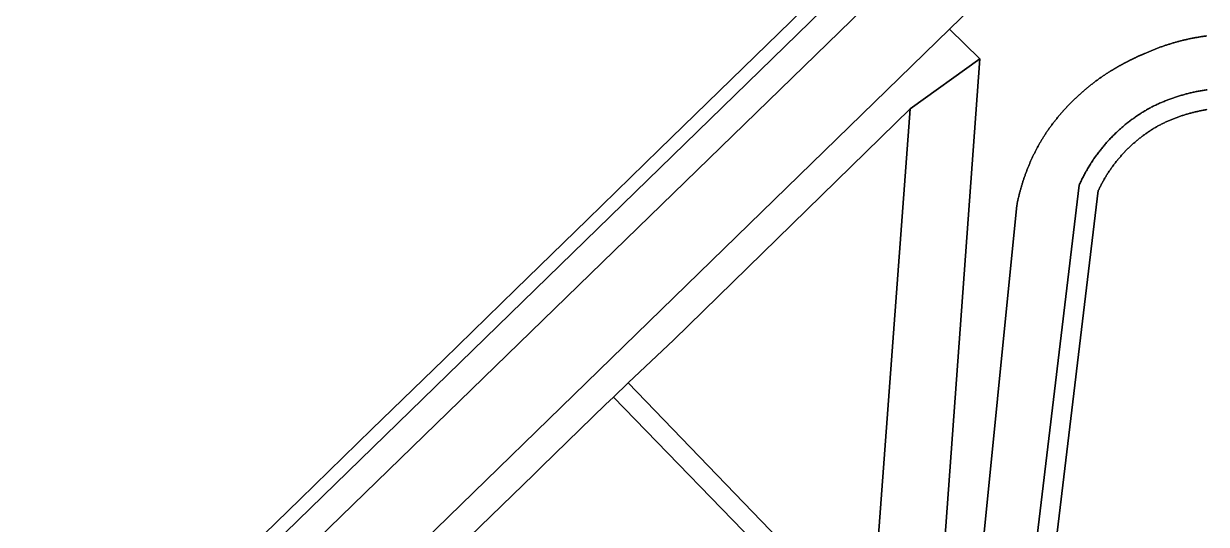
# Model space of a CAD drawing. Header units: metres. Extents: x -127 to 442, y -186 to 462.
# Drawn here: x 10.4 to 70.6, y 260.9 to 286.4 of the extents above; entities that cross this region are included whole.
import ezdxf

# ---------------------------------------------------------------- set-up
doc = ezdxf.new("R2010")
doc.units = ezdxf.units.M

msp = doc.modelspace()

# ---------------------------------------------------------------- linework, layer by layer
at = {"layer": 'road_0', "color": 8}
for points in [[(13.23, 248.396), (61.607, 295.374)], [(61.607, 295.374), (13.23, 248.396)], [(59.325, 295.141), (13.527, 250.579)], [(13.527, 250.579), (59.325, 295.141)], [(13.509, 243.284), (57.532, 286.096), (57.532, 286.096), (64.98, 293.339)], [(50.06, 287.091), (46.403, 283.533), (42.743, 279.974), (39.085, 276.417), (35.426, 272.858), (31.766, 269.299), (28.108, 265.741), (24.45, 262.183), (20.79, 258.624), (17.131, 255.066), (13.472, 251.507), (8.61, 246.778)], [(56.285, 246.364), (59.069, 284.584), (59.069, 284.584), (55.529, 282.049), (52.916, 246.877)]]:
    msp.add_lwpolyline(points, dxfattribs=at)
msp.add_lwpolyline([(36.35, 263.444), (36.744, 263.829), (40.01, 267.001), (40.411, 267.379), (41.165, 268.112), (43.494, 270.291), (55.529, 282.049), (59.069, 284.584), (57.532, 286.096), (13.509, 243.284), (12.802, 242.449), (14.928, 240.253), (16.682, 244.324), (18.432, 246.026), (21.711, 249.215), (22.106, 249.598), (25.37, 252.772), (25.767, 253.157), (29.031, 256.329), (29.425, 256.713), (32.691, 259.887), (33.085, 260.27), (36.35, 263.444)], close=True, dxfattribs=at)
at = {"layer": 'terrain_0', "color": 8}
msp.add_lwpolyline([(41.165, 268.112), (40.411, 267.379), (48.684, 258.867), (45.02, 255.304), (52.916, 247.18), (52.921, 255.905), (41.165, 268.112)], close=True, dxfattribs=at)
at = {"layer": 'terrain_5', "color": 3}
for points in [[(64.98, 293.339), (57.532, 286.096), (59.069, 284.584), (56.285, 246.364)], [(70.62, 285.759), (70.577, 285.753), (70.534, 285.747), (70.49, 285.741), (70.447, 285.735), (70.404, 285.728), (70.361, 285.722), (70.318, 285.715), (70.275, 285.708), (70.231, 285.701), (70.188, 285.693), (70.145, 285.686), (70.102, 285.678), (70.059, 285.671), (70.016, 285.663), (69.974, 285.654), (69.931, 285.646), (69.888, 285.638), (69.845, 285.629), (69.802, 285.62), (69.76, 285.611), (69.717, 285.602), (69.674, 285.593), (69.632, 285.583), (69.589, 285.574), (69.546, 285.564), (69.504, 285.554), (69.461, 285.544), (69.419, 285.534), (69.376, 285.523), (69.334, 285.513), (69.292, 285.502), (69.25, 285.491), (69.207, 285.48), (69.165, 285.469), (69.123, 285.457), (69.081, 285.446), (69.039, 285.434), (68.997, 285.422), (68.955, 285.41), (68.913, 285.398), (68.871, 285.385), (68.829, 285.373), (68.787, 285.36), (68.746, 285.347), (68.704, 285.334), (68.662, 285.321), (68.621, 285.307), (68.579, 285.294), (68.538, 285.28), (68.496, 285.266), (68.455, 285.252), (68.414, 285.238), (68.372, 285.224), (68.331, 285.209), (68.29, 285.195), (68.249, 285.18), (68.208, 285.165), (68.167, 285.15), (68.126, 285.135), (68.085, 285.119), (68.044, 285.104), (68.004, 285.088), (67.963, 285.072), (67.922, 285.056), (67.882, 285.04), (67.841, 285.023), (67.801, 285.007), (67.761, 284.99), (67.72, 284.973), (67.68, 284.956), (67.64, 284.939), (67.6, 284.922), (67.56, 284.904), (67.52, 284.887), (67.48, 284.869), (67.48, 284.869), (67.461, 284.861), (67.442, 284.853), (67.424, 284.845), (67.405, 284.837), (67.386, 284.829), (67.367, 284.82), (67.348, 284.812), (67.33, 284.804), (67.311, 284.796), (67.292, 284.787), (67.274, 284.779), (67.255, 284.771), (67.236, 284.762), (67.218, 284.754), (67.199, 284.746), (67.18, 284.737), (67.162, 284.729), (67.143, 284.72), (67.124, 284.712), (67.106, 284.703), (67.087, 284.695), (67.069, 284.686), (67.05, 284.677), (67.032, 284.669), (67.013, 284.66), (66.995, 284.651), (66.976, 284.642), (66.958, 284.634), (66.939, 284.625), (66.921, 284.616), (66.902, 284.607), (66.884, 284.598), (66.866, 284.589), (66.847, 284.58), (66.829, 284.571), (66.81, 284.562), (66.792, 284.553), (66.774, 284.544), (66.755, 284.535), (66.737, 284.526), (66.719, 284.517), (66.7, 284.507), (66.682, 284.498), (66.664, 284.489), (66.646, 284.48), (66.627, 284.47), (66.609, 284.461), (66.591, 284.452), (66.573, 284.442), (66.555, 284.433), (66.537, 284.423), (66.518, 284.414), (66.5, 284.405), (66.482, 284.395), (66.464, 284.385), (66.446, 284.376), (66.428, 284.366), (66.41, 284.357), (66.392, 284.347), (66.374, 284.337), (66.356, 284.328), (66.338, 284.318), (66.32, 284.308), (66.302, 284.298), (66.284, 284.288), (66.266, 284.279), (66.248, 284.269), (66.23, 284.259), (66.212, 284.249), (66.194, 284.239), (66.177, 284.229), (66.159, 284.219), (66.141, 284.209), (66.123, 284.199), (66.105, 284.189), (66.088, 284.178), (66.07, 284.168), (66.052, 284.158), (66.034, 284.148), (66.017, 284.138), (65.999, 284.127), (65.981, 284.117), (65.964, 284.107), (65.946, 284.096), (65.928, 284.086), (65.911, 284.076), (65.893, 284.065), (65.875, 284.055), (65.858, 284.044), (65.84, 284.034), (65.823, 284.023), (65.805, 284.013), (65.788, 284.002), (65.77, 283.991), (65.753, 283.981), (65.735, 283.97), (65.718, 283.959), (65.7, 283.949), (65.683, 283.938), (65.683, 283.938), (65.645, 283.914), (65.606, 283.889), (65.568, 283.864), (65.53, 283.84), (65.492, 283.815), (65.454, 283.79), (65.416, 283.764), (65.378, 283.739), (65.34, 283.713), (65.303, 283.687), (65.265, 283.662), (65.228, 283.635), (65.191, 283.609), (65.153, 283.583), (65.116, 283.556), (65.08, 283.53), (65.043, 283.503), (65.006, 283.476), (64.969, 283.449), (64.933, 283.421), (64.897, 283.394), (64.86, 283.366), (64.824, 283.339), (64.788, 283.311), (64.752, 283.283), (64.716, 283.255), (64.681, 283.226), (64.645, 283.198), (64.61, 283.169), (64.574, 283.14), (64.539, 283.112), (64.504, 283.082), (64.469, 283.053), (64.434, 283.024), (64.4, 282.994), (64.365, 282.965), (64.331, 282.935), (64.296, 282.905), (64.262, 282.875), (64.228, 282.845), (64.194, 282.815), (64.16, 282.784), (64.126, 282.754), (64.093, 282.723), (64.059, 282.692), (64.026, 282.661), (63.993, 282.63), (63.96, 282.599), (63.927, 282.567), (63.894, 282.536), (63.861, 282.504), (63.828, 282.472), (63.796, 282.44), (63.764, 282.408), (63.731, 282.376), (63.699, 282.343), (63.667, 282.311), (63.636, 282.278), (63.604, 282.245), (63.573, 282.213), (63.541, 282.18), (63.51, 282.146), (63.479, 282.113), (63.448, 282.08), (63.417, 282.046), (63.386, 282.013), (63.356, 281.979), (63.325, 281.945), (63.295, 281.911), (63.265, 281.877), (63.235, 281.842), (63.205, 281.808), (63.175, 281.774), (63.146, 281.739), (63.116, 281.704), (63.087, 281.669), (63.058, 281.634), (63.029, 281.599), (63, 281.564), (62.971, 281.529), (62.943, 281.493), (62.914, 281.457), (62.886, 281.422), (62.858, 281.386), (62.83, 281.35), (62.802, 281.314), (62.774, 281.278), (62.747, 281.241), (62.72, 281.205), (62.692, 281.169), (62.665, 281.132), (62.638, 281.095), (62.611, 281.058), (62.585, 281.021), (62.558, 280.984), (62.532, 280.947), (62.506, 280.91), (62.48, 280.872), (62.454, 280.835), (62.454, 280.835), (62.432, 280.801), (62.41, 280.767), (62.388, 280.733), (62.366, 280.699), (62.345, 280.664), (62.323, 280.63), (62.302, 280.595), (62.281, 280.561), (62.26, 280.526), (62.239, 280.492), (62.218, 280.457), (62.198, 280.422), (62.177, 280.387), (62.157, 280.352), (62.136, 280.317), (62.116, 280.281), (62.096, 280.246), (62.077, 280.211), (62.057, 280.175), (62.037, 280.14), (62.018, 280.104), (61.999, 280.069), (61.98, 280.033), (61.961, 279.997), (61.942, 279.961), (61.923, 279.925), (61.905, 279.889), (61.886, 279.853), (61.868, 279.817), (61.85, 279.781), (61.832, 279.744), (61.814, 279.708), (61.797, 279.671), (61.779, 279.635), (61.762, 279.598), (61.744, 279.562), (61.727, 279.525), (61.71, 279.488), (61.694, 279.451), (61.677, 279.414), (61.66, 279.377), (61.644, 279.34), (61.628, 279.303), (61.612, 279.266), (61.596, 279.228), (61.58, 279.191), (61.564, 279.154), (61.549, 279.116), (61.534, 279.079), (61.518, 279.041), (61.503, 279.004), (61.488, 278.966), (61.474, 278.928), (61.459, 278.89), (61.445, 278.853), (61.43, 278.815), (61.416, 278.777), (61.402, 278.739), (61.388, 278.701), (61.375, 278.662), (61.361, 278.624), (61.348, 278.586), (61.334, 278.548), (61.321, 278.509), (61.308, 278.471), (61.295, 278.432), (61.283, 278.394), (61.27, 278.355), (61.258, 278.317), (61.246, 278.278), (61.234, 278.239), (61.222, 278.201), (61.21, 278.162), (61.199, 278.123), (61.187, 278.084), (61.176, 278.045), (61.165, 278.006), (61.154, 277.967), (61.143, 277.928), (61.132, 277.889), (61.122, 277.85), (61.111, 277.811), (61.101, 277.772), (61.091, 277.732), (61.081, 277.693), (61.071, 277.654), (61.062, 277.614), (61.052, 277.575), (61.043, 277.535), (61.034, 277.496), (61.025, 277.456), (61.016, 277.417), (61.008, 277.377), (60.999, 277.338), (60.991, 277.298), (60.983, 277.258), (60.975, 277.219), (60.967, 277.179), (60.959, 277.139), (60.959, 277.139), (57.04, 237.896)], [(57.04, 237.896), (60.959, 277.139), (60.959, 277.139), (60.967, 277.179), (60.975, 277.219), (60.983, 277.258), (60.991, 277.298), (60.999, 277.338), (61.008, 277.377), (61.016, 277.417), (61.025, 277.456), (61.034, 277.496), (61.043, 277.535), (61.052, 277.575), (61.062, 277.614), (61.071, 277.654), (61.081, 277.693), (61.091, 277.732), (61.101, 277.772), (61.111, 277.811), (61.122, 277.85), (61.132, 277.889), (61.143, 277.928), (61.154, 277.967), (61.165, 278.006), (61.176, 278.045), (61.187, 278.084), (61.199, 278.123), (61.21, 278.162), (61.222, 278.201), (61.234, 278.239), (61.246, 278.278), (61.258, 278.317), (61.27, 278.355), (61.283, 278.394), (61.295, 278.432), (61.308, 278.471), (61.321, 278.509), (61.334, 278.548), (61.348, 278.586), (61.361, 278.624), (61.375, 278.662), (61.388, 278.701), (61.402, 278.739), (61.416, 278.777), (61.43, 278.815), (61.445, 278.853), (61.459, 278.89), (61.474, 278.928), (61.488, 278.966), (61.503, 279.004), (61.518, 279.041), (61.534, 279.079), (61.549, 279.116), (61.564, 279.154), (61.58, 279.191), (61.596, 279.228), (61.612, 279.266), (61.628, 279.303), (61.644, 279.34), (61.66, 279.377), (61.677, 279.414), (61.694, 279.451), (61.71, 279.488), (61.727, 279.525), (61.744, 279.562), (61.762, 279.598), (61.779, 279.635), (61.797, 279.671), (61.814, 279.708), (61.832, 279.744), (61.85, 279.781), (61.868, 279.817), (61.886, 279.853), (61.905, 279.889), (61.923, 279.925), (61.942, 279.961), (61.961, 279.997), (61.98, 280.033), (61.999, 280.069), (62.018, 280.104), (62.037, 280.14), (62.057, 280.175), (62.077, 280.211), (62.096, 280.246), (62.116, 280.281), (62.136, 280.317), (62.157, 280.352), (62.177, 280.387), (62.198, 280.422), (62.218, 280.457), (62.239, 280.492), (62.26, 280.526), (62.281, 280.561), (62.302, 280.595), (62.323, 280.63), (62.345, 280.664), (62.366, 280.699), (62.388, 280.733), (62.41, 280.767), (62.432, 280.801), (62.454, 280.835), (62.454, 280.835), (62.48, 280.872), (62.506, 280.91), (62.532, 280.947), (62.558, 280.984), (62.585, 281.021), (62.611, 281.058), (62.638, 281.095), (62.665, 281.132), (62.692, 281.169), (62.72, 281.205), (62.747, 281.241), (62.774, 281.278), (62.802, 281.314), (62.83, 281.35), (62.858, 281.386), (62.886, 281.422), (62.914, 281.457), (62.943, 281.493), (62.971, 281.529), (63, 281.564), (63.029, 281.599), (63.058, 281.634), (63.087, 281.669), (63.116, 281.704), (63.146, 281.739), (63.175, 281.774), (63.205, 281.808), (63.235, 281.842), (63.265, 281.877), (63.295, 281.911), (63.325, 281.945), (63.356, 281.979), (63.386, 282.013), (63.417, 282.046), (63.448, 282.08), (63.479, 282.113), (63.51, 282.146), (63.541, 282.18), (63.573, 282.213), (63.604, 282.245), (63.636, 282.278), (63.667, 282.311), (63.699, 282.343), (63.731, 282.376), (63.764, 282.408), (63.796, 282.44), (63.828, 282.472), (63.861, 282.504), (63.894, 282.536), (63.927, 282.567), (63.96, 282.599), (63.993, 282.63), (64.026, 282.661), (64.059, 282.692), (64.093, 282.723), (64.126, 282.754), (64.16, 282.784), (64.194, 282.815), (64.228, 282.845), (64.262, 282.875), (64.296, 282.905), (64.331, 282.935), (64.365, 282.965), (64.4, 282.994), (64.434, 283.024), (64.469, 283.053), (64.504, 283.082), (64.539, 283.112), (64.574, 283.14), (64.61, 283.169), (64.645, 283.198), (64.681, 283.226), (64.716, 283.255), (64.752, 283.283), (64.788, 283.311), (64.824, 283.339), (64.86, 283.366), (64.897, 283.394), (64.933, 283.421), (64.969, 283.449), (65.006, 283.476), (65.043, 283.503), (65.08, 283.53), (65.116, 283.556), (65.153, 283.583), (65.191, 283.609), (65.228, 283.635), (65.265, 283.662), (65.303, 283.687), (65.34, 283.713), (65.378, 283.739), (65.416, 283.764), (65.454, 283.79), (65.492, 283.815), (65.53, 283.84), (65.568, 283.864), (65.606, 283.889), (65.645, 283.914), (65.683, 283.938), (65.683, 283.938), (65.7, 283.949), (65.718, 283.959), (65.735, 283.97), (65.753, 283.981), (65.77, 283.991), (65.788, 284.002), (65.805, 284.013), (65.823, 284.023), (65.84, 284.034), (65.858, 284.044), (65.875, 284.055), (65.893, 284.065), (65.911, 284.076), (65.928, 284.086), (65.946, 284.096), (65.964, 284.107), (65.981, 284.117), (65.999, 284.127), (66.017, 284.138), (66.034, 284.148), (66.052, 284.158), (66.07, 284.168), (66.088, 284.178), (66.105, 284.189), (66.123, 284.199), (66.141, 284.209), (66.159, 284.219), (66.177, 284.229), (66.194, 284.239), (66.212, 284.249), (66.23, 284.259), (66.248, 284.269), (66.266, 284.279), (66.284, 284.288), (66.302, 284.298), (66.32, 284.308), (66.338, 284.318), (66.356, 284.328), (66.374, 284.337), (66.392, 284.347), (66.41, 284.357), (66.428, 284.366), (66.446, 284.376), (66.464, 284.385), (66.482, 284.395), (66.5, 284.405), (66.518, 284.414), (66.537, 284.423), (66.555, 284.433), (66.573, 284.442), (66.591, 284.452), (66.609, 284.461), (66.627, 284.47), (66.646, 284.48), (66.664, 284.489), (66.682, 284.498), (66.7, 284.507), (66.719, 284.517), (66.737, 284.526), (66.755, 284.535), (66.774, 284.544), (66.792, 284.553), (66.81, 284.562), (66.829, 284.571), (66.847, 284.58), (66.866, 284.589), (66.884, 284.598), (66.902, 284.607), (66.921, 284.616), (66.939, 284.625), (66.958, 284.634), (66.976, 284.642), (66.995, 284.651), (67.013, 284.66), (67.032, 284.669), (67.05, 284.677), (67.069, 284.686), (67.087, 284.695), (67.106, 284.703), (67.124, 284.712), (67.143, 284.72), (67.162, 284.729), (67.18, 284.737), (67.199, 284.746), (67.218, 284.754), (67.236, 284.762), (67.255, 284.771), (67.274, 284.779), (67.292, 284.787), (67.311, 284.796), (67.33, 284.804), (67.348, 284.812), (67.367, 284.82), (67.386, 284.829), (67.405, 284.837), (67.424, 284.845), (67.442, 284.853), (67.461, 284.861), (67.48, 284.869), (67.48, 284.869), (67.52, 284.887), (67.56, 284.904), (67.6, 284.922), (67.64, 284.939), (67.68, 284.956), (67.72, 284.973), (67.761, 284.99), (67.801, 285.007), (67.841, 285.023), (67.882, 285.04), (67.922, 285.056), (67.963, 285.072), (68.004, 285.088), (68.044, 285.104), (68.085, 285.119), (68.126, 285.135), (68.167, 285.15), (68.208, 285.165), (68.249, 285.18), (68.29, 285.195), (68.331, 285.209), (68.372, 285.224), (68.414, 285.238), (68.455, 285.252), (68.496, 285.266), (68.538, 285.28), (68.579, 285.294), (68.621, 285.307), (68.662, 285.321), (68.704, 285.334), (68.746, 285.347), (68.787, 285.36), (68.829, 285.373), (68.871, 285.385), (68.913, 285.398), (68.955, 285.41), (68.997, 285.422), (69.039, 285.434), (69.081, 285.446), (69.123, 285.457), (69.165, 285.469), (69.207, 285.48), (69.25, 285.491), (69.292, 285.502), (69.334, 285.513), (69.376, 285.523), (69.419, 285.534), (69.461, 285.544), (69.504, 285.554), (69.546, 285.564), (69.589, 285.574), (69.632, 285.583), (69.674, 285.593), (69.717, 285.602), (69.76, 285.611), (69.802, 285.62), (69.845, 285.629), (69.888, 285.638), (69.931, 285.646), (69.974, 285.654), (70.016, 285.663), (70.059, 285.671), (70.102, 285.678), (70.145, 285.686), (70.188, 285.693), (70.231, 285.701), (70.275, 285.708), (70.318, 285.715), (70.361, 285.722), (70.404, 285.728), (70.447, 285.735), (70.49, 285.741), (70.534, 285.747), (70.577, 285.753), (70.62, 285.759)], [(59.627, 240.622), (64.134, 278.162), (64.134, 278.162), (64.156, 278.212), (64.179, 278.262), (64.202, 278.312), (64.226, 278.362), (64.25, 278.412), (64.274, 278.461), (64.298, 278.511), (64.323, 278.56), (64.348, 278.609), (64.374, 278.658), (64.399, 278.707), (64.425, 278.755), (64.452, 278.803), (64.478, 278.852), (64.505, 278.9), (64.533, 278.947), (64.56, 278.995), (64.588, 279.042), (64.617, 279.09), (64.645, 279.137), (64.674, 279.184), (64.703, 279.23), (64.733, 279.277), (64.763, 279.323), (64.793, 279.369), (64.823, 279.415), (64.854, 279.461), (64.885, 279.506), (64.916, 279.552), (64.948, 279.597), (64.98, 279.642), (65.012, 279.686), (65.044, 279.731), (65.077, 279.775), (65.11, 279.819), (65.144, 279.863), (65.177, 279.906), (65.211, 279.95), (65.246, 279.993), (65.28, 280.036), (65.315, 280.079), (65.35, 280.121), (65.385, 280.163), (65.421, 280.205), (65.457, 280.247), (65.493, 280.288), (65.53, 280.33), (65.566, 280.371), (65.603, 280.412), (65.641, 280.452), (65.678, 280.492), (65.716, 280.532), (65.754, 280.572), (65.792, 280.612), (65.831, 280.651), (65.87, 280.69), (65.909, 280.729), (65.948, 280.767), (65.988, 280.806), (66.028, 280.844), (66.068, 280.881), (66.108, 280.919), (66.149, 280.956), (66.19, 280.993), (66.231, 281.03), (66.272, 281.066), (66.314, 281.102), (66.355, 281.138), (66.398, 281.174), (66.44, 281.209), (66.482, 281.244), (66.525, 281.279), (66.568, 281.313), (66.611, 281.347), (66.655, 281.381), (66.698, 281.415), (66.742, 281.448), (66.786, 281.481), (66.831, 281.514), (66.875, 281.546), (66.92, 281.578), (66.965, 281.61), (67.01, 281.642), (67.055, 281.673), (67.101, 281.704), (67.147, 281.735), (67.193, 281.765), (67.239, 281.795), (67.285, 281.825), (67.332, 281.854), (67.378, 281.883), (67.425, 281.912), (67.472, 281.941), (67.52, 281.969), (67.567, 281.997), (67.615, 282.024), (67.663, 282.051), (67.711, 282.078), (67.759, 282.105), (67.759, 282.105), (67.805, 282.128), (67.851, 282.152), (67.898, 282.175), (67.944, 282.197), (67.991, 282.22), (68.037, 282.242), (68.084, 282.264), (68.131, 282.285), (68.178, 282.306), (68.225, 282.328), (68.273, 282.348), (68.32, 282.369), (68.368, 282.389), (68.415, 282.409), (68.463, 282.429), (68.511, 282.448), (68.559, 282.467), (68.607, 282.486), (68.656, 282.505), (68.704, 282.523), (68.752, 282.541), (68.801, 282.559), (68.849, 282.577), (68.898, 282.594), (68.947, 282.611), (68.996, 282.628), (69.045, 282.644), (69.094, 282.66), (69.143, 282.676), (69.193, 282.692), (69.242, 282.707), (69.291, 282.722), (69.341, 282.737), (69.391, 282.751), (69.44, 282.765), (69.49, 282.779), (69.54, 282.793), (69.59, 282.806), (69.64, 282.819), (69.69, 282.832), (69.74, 282.844), (69.79, 282.857), (69.841, 282.869), (69.891, 282.88), (69.941, 282.892), (69.992, 282.903), (70.042, 282.913), (70.093, 282.924), (70.144, 282.934), (70.195, 282.944), (70.245, 282.954), (70.296, 282.963), (70.347, 282.972), (70.398, 282.981), (70.449, 282.989), (70.5, 282.997), (70.551, 283.005), (70.602, 283.013), (70.653, 283.02)], [(70.653, 283.02), (70.602, 283.013), (70.551, 283.005), (70.5, 282.997), (70.449, 282.989), (70.398, 282.981), (70.347, 282.972), (70.296, 282.963), (70.245, 282.954), (70.195, 282.944), (70.144, 282.934), (70.093, 282.924), (70.042, 282.913), (69.992, 282.903), (69.941, 282.892), (69.891, 282.88), (69.841, 282.869), (69.79, 282.857), (69.74, 282.844), (69.69, 282.832), (69.64, 282.819), (69.59, 282.806), (69.54, 282.793), (69.49, 282.779), (69.44, 282.765), (69.391, 282.751), (69.341, 282.737), (69.291, 282.722), (69.242, 282.707), (69.193, 282.692), (69.143, 282.676), (69.094, 282.66), (69.045, 282.644), (68.996, 282.628), (68.947, 282.611), (68.898, 282.594), (68.849, 282.577), (68.801, 282.559), (68.752, 282.541), (68.704, 282.523), (68.656, 282.505), (68.607, 282.486), (68.559, 282.467), (68.511, 282.448), (68.463, 282.429), (68.415, 282.409), (68.368, 282.389), (68.32, 282.369), (68.273, 282.348), (68.225, 282.328), (68.178, 282.306), (68.131, 282.285), (68.084, 282.264), (68.037, 282.242), (67.991, 282.22), (67.944, 282.197), (67.898, 282.175), (67.851, 282.152), (67.805, 282.128), (67.759, 282.105), (67.759, 282.105), (67.711, 282.078), (67.663, 282.051), (67.615, 282.024), (67.567, 281.997), (67.52, 281.969), (67.472, 281.941), (67.425, 281.912), (67.378, 281.883), (67.332, 281.854), (67.285, 281.825), (67.239, 281.795), (67.193, 281.765), (67.147, 281.735), (67.101, 281.704), (67.055, 281.673), (67.01, 281.642), (66.965, 281.61), (66.92, 281.578), (66.875, 281.546), (66.831, 281.514), (66.786, 281.481), (66.742, 281.448), (66.698, 281.415), (66.655, 281.381), (66.611, 281.347), (66.568, 281.313), (66.525, 281.279), (66.482, 281.244), (66.44, 281.209), (66.398, 281.174), (66.355, 281.138), (66.314, 281.102), (66.272, 281.066), (66.231, 281.03), (66.19, 280.993), (66.149, 280.956), (66.108, 280.919), (66.068, 280.881), (66.028, 280.844), (65.988, 280.806), (65.948, 280.767), (65.909, 280.729), (65.87, 280.69), (65.831, 280.651), (65.792, 280.612), (65.754, 280.572), (65.716, 280.532), (65.678, 280.492), (65.641, 280.452), (65.603, 280.412), (65.566, 280.371), (65.53, 280.33), (65.493, 280.288), (65.457, 280.247), (65.421, 280.205), (65.385, 280.163), (65.35, 280.121), (65.315, 280.079), (65.28, 280.036), (65.246, 279.993), (65.211, 279.95), (65.177, 279.906), (65.144, 279.863), (65.11, 279.819), (65.077, 279.775), (65.044, 279.731), (65.012, 279.686), (64.98, 279.642), (64.948, 279.597), (64.916, 279.552), (64.885, 279.506), (64.854, 279.461), (64.823, 279.415), (64.793, 279.369), (64.763, 279.323), (64.733, 279.277), (64.703, 279.23), (64.674, 279.184), (64.645, 279.137), (64.617, 279.09), (64.588, 279.042), (64.56, 278.995), (64.533, 278.947), (64.505, 278.9), (64.478, 278.852), (64.452, 278.803), (64.425, 278.755), (64.399, 278.707), (64.374, 278.658), (64.348, 278.609), (64.323, 278.56), (64.298, 278.511), (64.274, 278.461), (64.25, 278.412), (64.226, 278.362), (64.202, 278.312), (64.179, 278.262), (64.156, 278.212), (64.134, 278.162), (64.134, 278.162), (59.627, 240.622)], [(60.625, 240.547), (65.108, 277.889), (65.108, 277.889), (65.128, 277.931), (65.148, 277.974), (65.169, 278.016), (65.19, 278.058), (65.211, 278.1), (65.232, 278.141), (65.254, 278.183), (65.275, 278.225), (65.298, 278.266), (65.32, 278.307), (65.343, 278.348), (65.366, 278.389), (65.389, 278.43), (65.412, 278.47), (65.436, 278.511), (65.46, 278.551), (65.484, 278.591), (65.508, 278.631), (65.533, 278.671), (65.558, 278.711), (65.583, 278.75), (65.609, 278.79), (65.635, 278.829), (65.66, 278.868), (65.687, 278.907), (65.713, 278.945), (65.74, 278.984), (65.767, 279.022), (65.794, 279.061), (65.821, 279.099), (65.849, 279.136), (65.877, 279.174), (65.905, 279.212), (65.934, 279.249), (65.962, 279.286), (65.991, 279.323), (66.02, 279.36), (66.05, 279.396), (66.079, 279.433), (66.109, 279.469), (66.139, 279.505), (66.169, 279.541), (66.2, 279.576), (66.23, 279.612), (66.261, 279.647), (66.292, 279.682), (66.324, 279.717), (66.355, 279.751), (66.387, 279.786), (66.419, 279.82), (66.452, 279.854), (66.484, 279.888), (66.517, 279.921), (66.55, 279.955), (66.583, 279.988), (66.616, 280.021), (66.65, 280.054), (66.683, 280.086), (66.717, 280.119), (66.752, 280.151), (66.786, 280.183), (66.82, 280.214), (66.855, 280.246), (66.89, 280.277), (66.925, 280.308), (66.961, 280.339), (66.996, 280.369), (67.032, 280.4), (67.068, 280.43), (67.104, 280.46), (67.14, 280.489), (67.177, 280.519), (67.214, 280.548), (67.25, 280.577), (67.287, 280.605), (67.325, 280.634), (67.362, 280.662), (67.4, 280.69), (67.438, 280.718), (67.475, 280.745), (67.514, 280.773), (67.552, 280.8), (67.59, 280.827), (67.629, 280.853), (67.668, 280.879), (67.707, 280.905), (67.746, 280.931), (67.785, 280.957), (67.825, 280.982), (67.864, 281.007), (67.904, 281.032), (67.944, 281.056), (67.984, 281.081), (68.024, 281.105), (68.065, 281.129), (68.105, 281.152), (68.146, 281.175), (68.187, 281.198), (68.228, 281.221), (68.228, 281.221), (68.269, 281.242), (68.31, 281.263), (68.352, 281.283), (68.393, 281.303), (68.435, 281.323), (68.477, 281.343), (68.519, 281.362), (68.561, 281.382), (68.603, 281.401), (68.645, 281.419), (68.687, 281.438), (68.73, 281.456), (68.772, 281.474), (68.815, 281.492), (68.857, 281.509), (68.9, 281.527), (68.943, 281.544), (68.986, 281.561), (69.029, 281.577), (69.072, 281.594), (69.116, 281.61), (69.159, 281.625), (69.202, 281.641), (69.246, 281.656), (69.29, 281.671), (69.333, 281.686), (69.377, 281.701), (69.421, 281.715), (69.465, 281.729), (69.509, 281.743), (69.553, 281.757), (69.597, 281.77), (69.642, 281.783), (69.686, 281.796), (69.73, 281.809), (69.775, 281.821), (69.82, 281.833), (69.864, 281.845), (69.909, 281.856), (69.954, 281.868), (69.998, 281.879), (70.043, 281.889), (70.088, 281.9), (70.133, 281.91), (70.178, 281.92), (70.224, 281.93), (70.269, 281.94), (70.314, 281.949), (70.359, 281.958), (70.405, 281.967), (70.45, 281.975), (70.495, 281.983), (70.541, 281.991), (70.586, 281.999), (70.632, 282.006)]]:
    msp.add_lwpolyline(points, dxfattribs=at)
msp.add_lwpolyline([(41.165, 268.112), (52.921, 255.905), (52.916, 247.18), (52.916, 246.877), (55.529, 282.049), (43.494, 270.291), (41.165, 268.112)], close=True, dxfattribs=at)
at = {"layer": 'water', "color": 5}
msp.add_lwpolyline([(70.632, 282.006), (70.586, 281.999), (70.541, 281.991), (70.495, 281.983), (70.45, 281.975), (70.405, 281.967), (70.359, 281.958), (70.314, 281.949), (70.269, 281.94), (70.224, 281.93), (70.178, 281.92), (70.133, 281.91), (70.088, 281.9), (70.043, 281.889), (69.998, 281.879), (69.954, 281.868), (69.909, 281.856), (69.864, 281.845), (69.82, 281.833), (69.775, 281.821), (69.73, 281.809), (69.686, 281.796), (69.642, 281.783), (69.597, 281.77), (69.553, 281.757), (69.509, 281.743), (69.465, 281.729), (69.421, 281.715), (69.377, 281.701), (69.333, 281.686), (69.29, 281.671), (69.246, 281.656), (69.202, 281.641), (69.159, 281.625), (69.116, 281.61), (69.072, 281.594), (69.029, 281.577), (68.986, 281.561), (68.943, 281.544), (68.9, 281.527), (68.857, 281.509), (68.815, 281.492), (68.772, 281.474), (68.73, 281.456), (68.687, 281.438), (68.645, 281.419), (68.603, 281.401), (68.561, 281.382), (68.519, 281.362), (68.477, 281.343), (68.435, 281.323), (68.393, 281.303), (68.352, 281.283), (68.31, 281.263), (68.269, 281.242), (68.228, 281.221), (68.228, 281.221), (68.187, 281.198), (68.146, 281.175), (68.105, 281.152), (68.065, 281.129), (68.024, 281.105), (67.984, 281.081), (67.944, 281.056), (67.904, 281.032), (67.864, 281.007), (67.825, 280.982), (67.785, 280.957), (67.746, 280.931), (67.707, 280.905), (67.668, 280.879), (67.629, 280.853), (67.59, 280.827), (67.552, 280.8), (67.514, 280.773), (67.475, 280.745), (67.438, 280.718), (67.4, 280.69), (67.362, 280.662), (67.325, 280.634), (67.287, 280.605), (67.25, 280.577), (67.214, 280.548), (67.177, 280.519), (67.14, 280.489), (67.104, 280.46), (67.068, 280.43), (67.032, 280.4), (66.996, 280.369), (66.961, 280.339), (66.925, 280.308), (66.89, 280.277), (66.855, 280.246), (66.82, 280.214), (66.786, 280.183), (66.752, 280.151), (66.717, 280.119), (66.683, 280.086), (66.65, 280.054), (66.616, 280.021), (66.583, 279.988), (66.55, 279.955), (66.517, 279.921), (66.484, 279.888), (66.452, 279.854), (66.419, 279.82), (66.387, 279.786), (66.355, 279.751), (66.324, 279.717), (66.292, 279.682), (66.261, 279.647), (66.23, 279.612), (66.2, 279.576), (66.169, 279.541), (66.139, 279.505), (66.109, 279.469), (66.079, 279.433), (66.05, 279.396), (66.02, 279.36), (65.991, 279.323), (65.962, 279.286), (65.934, 279.249), (65.905, 279.212), (65.877, 279.174), (65.849, 279.136), (65.821, 279.099), (65.794, 279.061), (65.767, 279.022), (65.74, 278.984), (65.713, 278.945), (65.687, 278.907), (65.66, 278.868), (65.635, 278.829), (65.609, 278.79), (65.583, 278.75), (65.558, 278.711), (65.533, 278.671), (65.508, 278.631), (65.484, 278.591), (65.46, 278.551), (65.436, 278.511), (65.412, 278.47), (65.389, 278.43), (65.366, 278.389), (65.343, 278.348), (65.32, 278.307), (65.298, 278.266), (65.275, 278.225), (65.254, 278.183), (65.232, 278.141), (65.211, 278.1), (65.19, 278.058), (65.169, 278.016), (65.148, 277.974), (65.128, 277.931), (65.108, 277.889), (65.108, 277.889), (60.625, 240.547)], dxfattribs=at)

doc.saveas('drawing.dxf')
